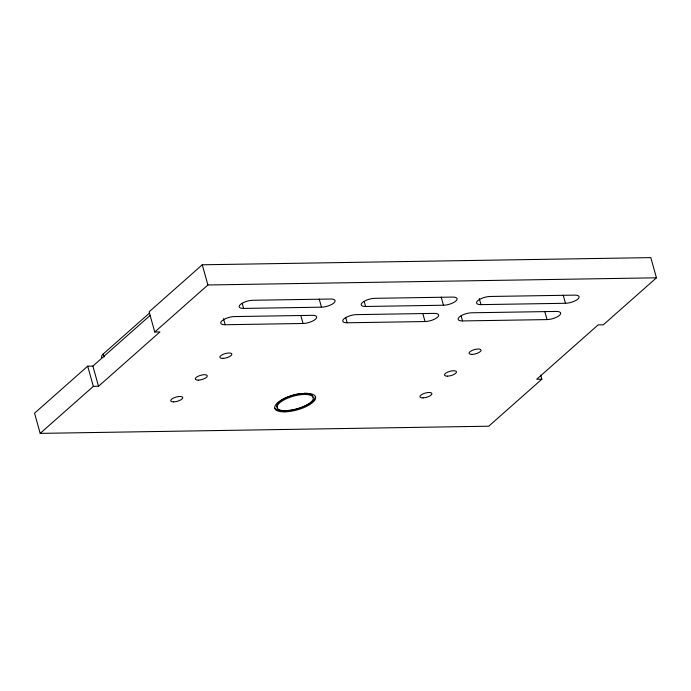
<?xml version="1.0" encoding="UTF-8"?>
<svg xmlns="http://www.w3.org/2000/svg" width="691" height="691" viewBox="0 0 691 691"><rect width="100%" height="100%" fill="white"/><g stroke="black" fill="none" stroke-linecap="round" stroke-linejoin="round"><path stroke-width="1.04" d="M150.275 315.303L92.879 366.092L87.688 366.17L34.55 413.192L40.19 433.378L488.736 426.209L541.874 379.186L540.751 375.153M541.874 379.186L536.682 379.273L598.121 324.908L603.312 324.83L656.45 277.808L650.81 257.622L202.264 264.791L149.126 311.814L154.758 332L159.949 331.913L98.519 386.278L93.328 386.355L40.19 433.378M101.931 357.774A12.464 4.448 -15.6 0 1 103.235 353.982L149.221 313.299M154.758 332L207.905 284.977L656.45 277.808M243.595 308.428L321.47 307.175A9.346 3.334 -15.6 0 0 333.865 302.978A9.346 3.334 -15.6 0 0 330.687 299.022L252.811 300.274A9.346 3.334 -15.6 0 0 240.416 304.472A9.346 3.334 -15.6 0 0 243.595 308.428L242.187 303.375M365.599 306.476L443.475 305.232A9.346 3.334 -15.6 0 0 455.87 301.026A9.346 3.334 -15.6 0 0 452.683 297.078L374.816 298.322A9.346 3.334 -15.6 0 0 362.421 302.52A9.346 3.334 -15.6 0 0 365.599 306.476L364.192 301.431M480.971 304.627L565.471 303.28A9.346 3.334 -15.6 0 0 577.866 299.082A9.346 3.334 -15.6 0 0 574.687 295.126L490.187 296.474A9.346 3.334 -15.6 0 0 477.792 300.68A9.346 3.334 -15.6 0 0 480.971 304.627L479.278 298.572M225.171 324.735L303.038 323.483A9.346 3.334 -15.6 0 0 315.433 319.285A9.346 3.334 -15.6 0 0 312.254 315.329L234.379 316.582A9.346 3.334 -15.6 0 0 221.984 320.779A9.346 3.334 -15.6 0 0 225.171 324.735L223.478 318.672M347.167 322.783L425.043 321.54A9.346 3.334 -15.6 0 0 437.438 317.333A9.346 3.334 -15.6 0 0 434.259 313.386L356.383 314.63A9.346 3.334 -15.6 0 0 343.988 318.827A9.346 3.334 -15.6 0 0 347.167 322.783L345.759 317.739M462.538 320.935L547.039 319.588A9.346 3.334 -15.6 0 0 559.434 315.381A9.346 3.334 -15.6 0 0 556.255 311.434L471.754 312.781A9.346 3.334 -15.6 0 0 459.36 316.988A9.346 3.334 -15.6 0 0 462.538 320.935L461.13 315.891M563.217 295.204L565.471 303.28M544.784 311.511L547.039 319.588M441.221 297.156L443.475 305.232M422.788 313.464L425.043 321.54M319.216 299.108L321.47 307.175M300.784 315.416L303.038 323.483M202.264 264.791L207.905 284.977M103.235 353.982L104.099 357.083M92.879 366.092L98.519 386.278M87.688 366.17L93.328 386.355M315.372 396.625A21.188 7.558 -15.6 0 1 299.963 407.828M299.091 408.113A21.188 7.558 -15.6 0 1 295.532 409.132M294.642 409.357A21.188 7.558 -15.6 0 1 275.001 408.226M277.333 407.431A18.7 6.668 -15.6 0 1 294.116 394.786M295.057 394.552A18.7 6.668 -15.6 0 1 301.526 393.481M304.083 393.334A18.7 6.668 -15.6 0 1 312.963 397.195M222.804 358.404A6.236 2.22 -15.6 0 0 231.9 354.25A6.236 2.22 -15.6 0 0 222.908 354.397A6.236 2.22 -15.6 0 0 222.804 358.404M447.423 376.163A6.236 2.22 -15.6 0 0 456.526 372.008A6.236 2.22 -15.6 0 0 447.535 372.155A6.236 2.22 -15.6 0 0 447.423 376.163M471.996 354.414A6.236 2.22 -15.6 0 0 481.1 350.268A6.236 2.22 -15.6 0 0 472.108 350.415A6.236 2.22 -15.6 0 0 471.996 354.414M423.082 397.895A6.236 2.22 -15.6 0 0 431.944 393.654A6.236 2.22 -15.6 0 0 422.719 394.008A6.236 2.22 -15.6 0 0 423.082 397.895M284.735 411.853A21.188 7.558 -15.6 0 0 315.683 397.748A21.188 7.558 -15.6 0 0 285.115 398.241A21.188 7.558 -15.6 0 0 284.735 411.853M198.231 380.145A6.236 2.22 -15.6 0 0 207.326 375.999A6.236 2.22 -15.6 0 0 198.334 376.137A6.236 2.22 -15.6 0 0 198.231 380.145M173.648 401.886A6.236 2.22 -15.6 0 0 182.752 397.74A6.236 2.22 -15.6 0 0 173.761 397.886A6.236 2.22 -15.6 0 0 173.648 401.886M285.962 410.765A18.7 6.668 -15.6 0 0 313.273 398.318A18.7 6.668 -15.6 0 0 286.299 398.75A18.7 6.668 -15.6 0 0 285.962 410.765"/></g></svg>
